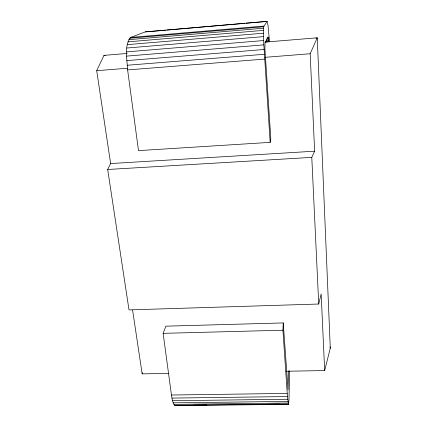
<?xml version="1.0" encoding="UTF-8"?>
<svg xmlns="http://www.w3.org/2000/svg" width="427" height="427" viewBox="0 0 427 427"><rect width="100%" height="100%" fill="white"/><g stroke="black" fill="none" stroke-linecap="round" stroke-linejoin="round"><path stroke-width="0.64" d="M267.014 21.35L145.404 31.854L130.561 37.464C123.889 46.031 127.225 59.791 127.62 69.921L138.497 150.63L270.168 142.362L263.566 40.554L263.689 26.768L267.014 21.35L268.017 25.444L269.554 41.729M289.623 370.748L288.983 399.688L288.524 404.321L175.433 405.65L174.659 405.319C172.327 402.453 172.124 398.508 171.451 395.018L163.135 333.343L165.836 326.169L283.245 322.929L288.044 389.84L288.62 370.924M288.524 404.321L287.456 396.56L282.93 330.21L283.245 322.929M270.168 142.362L270.803 138.572L264.889 48.587L265.028 43.079L268.124 36.877L268.813 41.713L265.493 41.985M168.798 373.39L142.159 373.876L142.447 372.606M127.219 53.455L103.964 55.371L96.705 70.69L110.625 163.552L107.684 169.492L129.007 309.906L318.723 304.024L321.163 293.947L324.664 370.556L286.031 371.26M324.664 370.556L330.295 348.218L317.256 37.806L264.761 42.129M318.723 304.024L311.785 157.376L314.63 151.201L310.173 53.738L317.256 37.806L316.071 38.291M175.433 405.65L176.202 405.367M146.973 31.795L165.575 30.189M166.904 30.077L244.628 23.362M245.957 23.25L267.217 21.414M130.561 37.464L263.886 26.058M129.552 38.222L263.689 26.768M128.655 39.69L263.544 28.214M127.897 41.851L263.459 30.37M127.289 44.648L263.432 33.199M126.862 48.021L263.47 36.621M267.046 38.03L268.369 37.918M266.517 39.081L268.508 38.916M126.622 51.88L263.566 40.554M266.01 40.416L268.658 40.197M126.579 56.113L263.726 44.888M126.734 60.618L263.939 49.511M127.081 65.262L264.206 54.293M96.705 70.69L127.294 68.256M264.953 57.33L310.173 53.738M127.62 69.921L264.51 59.097M110.625 163.552L314.63 151.201M107.684 169.492L311.785 157.376M163.135 333.343L282.93 330.21M171.451 395.018L287.222 393.411M171.942 398.092L287.456 396.56M172.529 400.718L287.686 399.25M173.186 402.826L287.915 401.412M173.906 404.369L288.14 403.003M174.659 405.319L288.342 403.974M193.506 405.164L206.817 405.009M230.116 404.732L242.76 404.582M266.053 404.31L279.365 404.15M145.404 31.854L146.312 31.854M103.964 55.371L105.282 55.425M329.916 346.948L330.295 348.218M132.594 310.077L142.159 373.876"/></g></svg>
